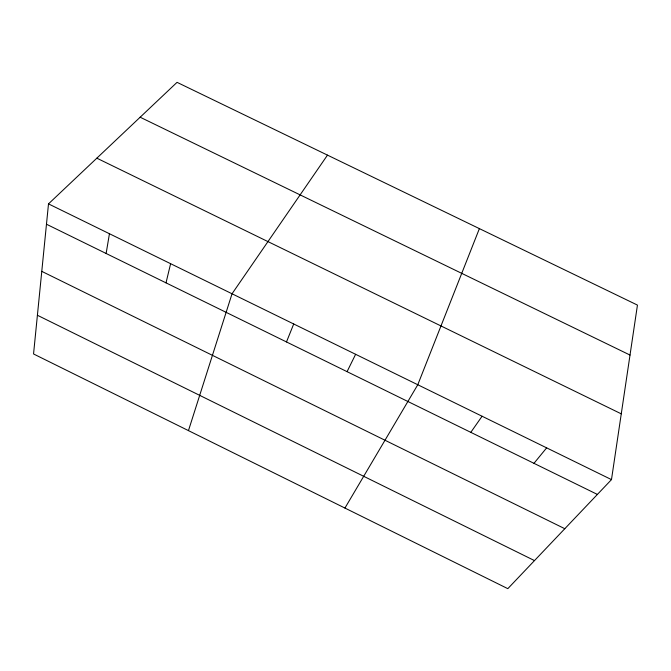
<?xml version="1.0" encoding="UTF-8"?>
<svg xmlns="http://www.w3.org/2000/svg" width="671" height="671" viewBox="0 0 671 671"><rect width="100%" height="100%" fill="white"/><g stroke="black" fill="none" stroke-linecap="round" stroke-linejoin="round"><path stroke-width="1.01" d="M48.497 203.883L33.55 353.961L507.813 588.66L611.482 479.614L637.45 305.095L177.043 82.34L48.497 203.883L611.482 479.614M106.127 253.487L109.44 233.726M166.014 282.86L170.619 263.695M188.459 430.623L232.04 293.772L327.482 155.127M479.388 228.618L417.781 384.743L344.936 508.056M286.483 341.942L293.713 323.976M347.066 371.659L355.622 354.305M470.807 432.35L482.08 416.238M533.973 463.325L546.647 447.859M140.155 117.215L630.019 355.06M96.842 158.171L621.271 413.848M46.475 224.231L597.391 494.435M41.778 271.361L564.806 528.714M37.408 315.261L534.493 560.595"/></g></svg>
